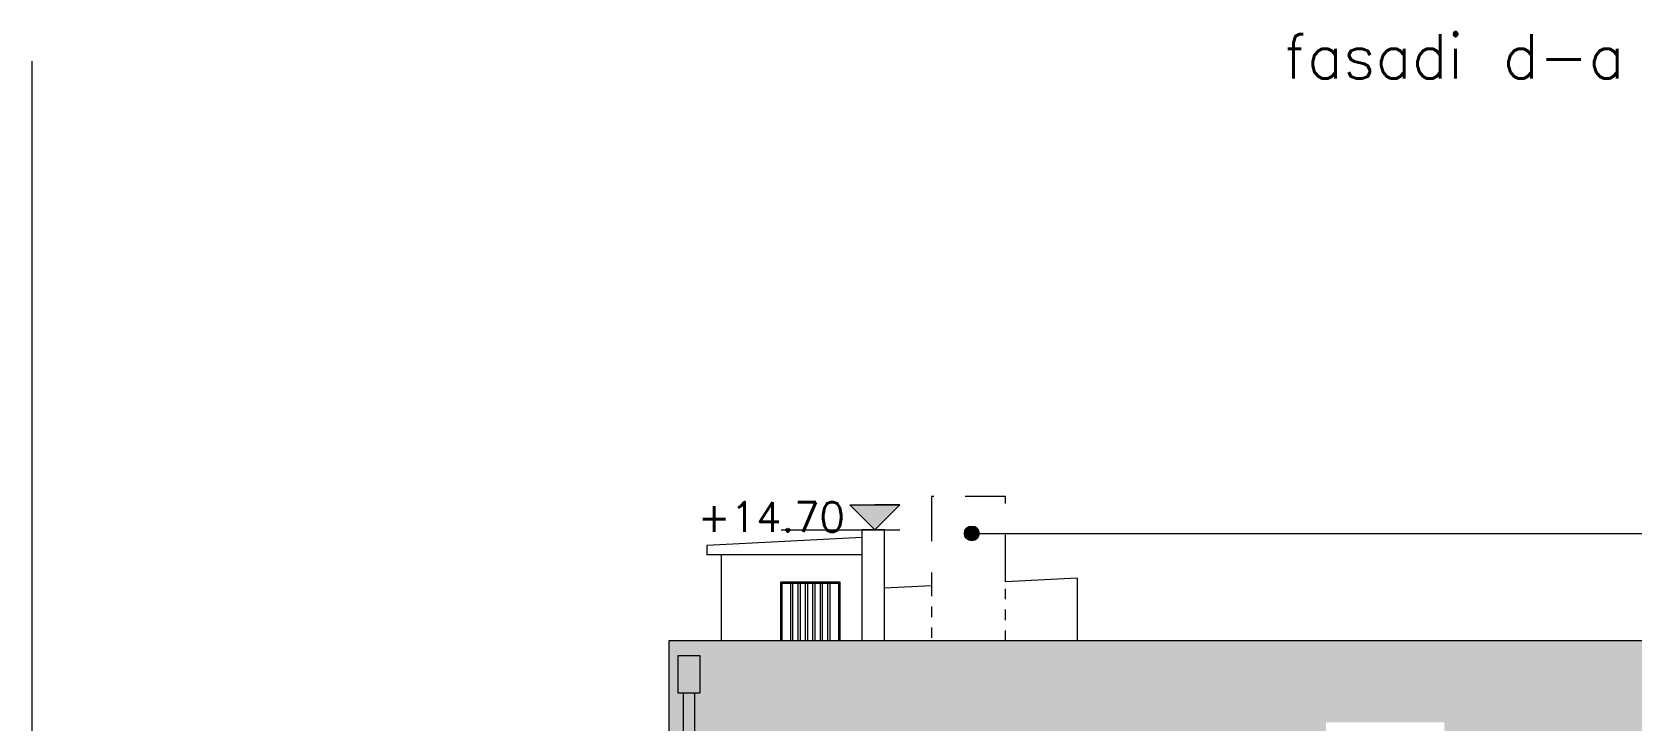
# Model space of a CAD drawing. Header units: millimetres. Extents: x 476244520 to 476657119, y 4620824743 to 4621446928.
# Drawn here: x 476544556 to 476566146, y 4621038097 to 4621047393 of the extents above; entities that cross this region are included whole.
import ezdxf

# ---------------------------------------------------------------- set-up
doc = ezdxf.new("R2010")
doc.units = ezdxf.units.MM
doc.header["$MEASUREMENT"] = 0
doc.linetypes.add('Long Dashed', pattern=[1058.333302, 634.99999, -423.333311])
doc.linetypes.add('Small Dashed', pattern=[282.222222, 141.111111, -141.111111])
for name, color, linetype, lineweight in [('0_Pen_No__1_Pen_No__250', 7, 'Continuous', 0), ('0_Pen_No__250_Pen_No__142', 142, 'Continuous', 0), ('0_Pen_No__7_Pen_No__7', 7, 'Continuous', 0), ('Annotation - Text_Pen_No__7_Pen_No__7_Pen_No__4', 7, 'Continuous', 0), ('New_2D Drafting - General_Pen_No__1_Pen_No__253', 252, 'Continuous', 0), ('New_2D Drafting - General_Pen_No__1_Pen_No__4', 7, 'Continuous', 0), ('New_2D Drafting - General_Pen_No__30_Pen_No__9_Pen_No__9_Pen_No__255', 255, 'Continuous', 0), ('New_2D Drafting - General_Pen_No__30_Pen_No__9_Pen_No__9_Pen_No__7', 7, 'Continuous', 0), ('New_shenobebi_Pen_No__7', 7, 'Continuous', 0), ('New_Structural - Bearing_Pen_No__1', 1, 'Continuous', 0), ('New_Structural - Bearing_Pen_No__7', 7, 'Continuous', 0), ('zoma_Pen_No__142', 142, 'Continuous', 0), ('zoma_Pen_No__1_Pen_No__142', 142, 'Continuous', 0), ('zoma_Pen_No__5_Pen_No__142', 142, 'Continuous', 0)]:
    doc.layers.add(name, color=color, linetype=linetype, lineweight=lineweight)
doc.layers.add('New_2D Drafting - General_Pen_No__30_Pen_No__9_Pen_No__9_Pen_No__254', color=7, linetype='Continuous', lineweight=0, true_color=0xcccccc)
doc.layers.add('zoma', color=7, linetype='Continuous')
doc.layers.add('zoma_Pen_No__5', color=7, linetype='Continuous')
doc.styles.add('GENERATED_STYLE_2', font='arial.ttf')
doc.dimstyles.new('GENERATED_STYLE__1', dxfattribs={"dimtxt": 200, "dimasz": 64.421331, "dimexe": 0.18, "dimexo": 3, "dimgap": 0.09, "dimtad": 1, "dimtih": 1, "dimtoh": 1, "dimlfac": 0.001, "dimzin": 0, "dimdsep": 46, "dimtxsty": 'GENERATED_STYLE_2', "dimblk": 'ARROWHEAD_2', "dimblk1": 'ARROWHEAD_2', "dimblk2": 'ARROWHEAD_2', "dimcen": 0.09, "dimclrd": 142, "dimclre": 142, "dimclrt": 142, "dimadec": 0, "dimazin": 0, "dimtfac": 1, "dimtdec": 4, "dimtmove": 0, "dimatfit": 3, "dimfxl": 1, "dimtolj": 1, "dimtzin": 0, "dimarcsym": 0})

# ---------------------------------------------------------------- blocks, each defined once
blk = doc.blocks.new('*D9', base_point=(476844527, 4621385791))
at = {"layer": 'zoma_Pen_No__142', "color": 142, "linetype": 'Continuous', "lineweight": 0, "transparency": 16777216}
for p, q in [((476564001, 4621021874), (476564050, 4621021959)), ((476564026, 4621021980), (476564026, 4621021853)), ((476570525, 4621021917), (476564026, 4621021917)), ((476570501, 4621021874), (476570550, 4621021959)), ((476570525, 4621021980), (476570525, 4621021853))]:
    blk.add_line(p, q, dxfattribs=at)
at = {"layer": 'zoma_Pen_No__142', "color": 142, "lineweight": 0, "transparency": 16777216, "char_height": 200, "attachment_point": 7, "style": 'GENERATED_STYLE_2'}
for s, insert in [('\\A1;{\\pql;\\fArial CYR|b0|i0|c204|p34;0.40}', (476564050, 4621021957)), ('\\A1;{\\pql;\\fArial CYR|b0|i0|c204|p34;6.50}', (476567009, 4621021957))]:
    blk.add_mtext(s, dxfattribs=dict(at, insert=insert))
blk = doc.blocks.new('ARROWHEAD_2')
at = {"color": 0, "linetype": 'Continuous', "lineweight": 0}
for p, q in [((0, 0), (-1, 0)), ((-0.38, -0.66), (0.38, 0.66))]:
    blk.add_line(p, q, dxfattribs=at)
blk = doc.blocks.new('*D10', base_point=(476844527, 4621385791))
at = {"layer": 'zoma_Pen_No__142', "color": 142, "linetype": 'Continuous', "lineweight": 0, "transparency": 16777216}
for p, q in [((476563602, 4621021874), (476563651, 4621021959)), ((476563626, 4621021980), (476563626, 4621021853)), ((476564026, 4621021917), (476563626, 4621021917)), ((476564001, 4621021874), (476564050, 4621021959)), ((476564026, 4621021980), (476564026, 4621021853))]:
    blk.add_line(p, q, dxfattribs=at)
blk = doc.blocks.new('Line_4', base_point=(476557245, 4621040618))
at = {"layer": 'zoma_Pen_No__5_Pen_No__142', "linetype": 'Continuous', "lineweight": 0}
blk.add_hatch(color=142, dxfattribs=at).paths.add_polyline_path([(476557145, 4621040618), (476557153, 4621040580), (476557175, 4621040548), (476557207, 4621040526), (476557245, 4621040518), (476557284, 4621040526), (476557316, 4621040548), (476557338, 4621040580), (476557345, 4621040618), (476557338, 4621040657), (476557316, 4621040689), (476557284, 4621040711), (476557245, 4621040718), (476557207, 4621040711), (476557175, 4621040689), (476557153, 4621040657)])
at = {"layer": 'zoma_Pen_No__5_Pen_No__142', "color": 142, "linetype": 'Continuous', "lineweight": 0}
blk.add_line((476557345, 4621040618), (476583532, 4621040618), dxfattribs=at)
blk.add_circle((476557245, 4621040618), 100, dxfattribs=at)

msp = doc.modelspace()

# ---------------------------------------------------------------- hatches: boundary and pattern name
at = {"layer": '0_Pen_No__250_Pen_No__142', "linetype": 'Continuous', "lineweight": 0}
msp.add_hatch(color=142, dxfattribs=at).paths.add_polyline_path([(476555934.357, 4621040665.575), (476555596.663, 4621041003.104), (476556271.885, 4621041003.269)])
at = {"layer": 'New_2D Drafting - General_Pen_No__30_Pen_No__9_Pen_No__9_Pen_No__254', "linetype": 'Continuous', "lineweight": 0, "true_color": 0xcccccc}
h = msp.add_hatch(dxfattribs=at)
h.set_pattern_fill('BRICK___RUNNING_BOND', color=254, style=0, pattern_type=2)
h.set_pattern_definition([(180, (476560325.686, 4621034175.24), (0, 66.64), []), (90, (476560325.69, 4621034175.24), (244.8, 0), [66.64, -66.64]), (90, (476560203.29, 4621034241.88), (244.8, 0), [66.64, -66.64])])
h.paths.add_polyline_path([(476553155.334, 4621038706.026), (476553155.326, 4621028596.024), (476553225.73, 4621028596.024), (476553225.73, 4621025966.681), (476553230.285, 4621025966.024), (476570925.391, 4621025966.024), (476570995.391, 4621025966.024), (476570995.391, 4621029166.014), (476570995.391, 4621039165.621), (476553155.334, 4621039165.617)])
h.paths.add_polyline_path([(476562025.094, 4621031666.024), (476563625.528, 4621031666.024), (476563625.528, 4621030066.024), (476562025.094, 4621030066.024)], flags=0)
h.paths.add_polyline_path([(476562025.527, 4621036466.024), (476563625.527, 4621036466.024), (476563625.527, 4621038066.024), (476562025.527, 4621038066.024)], flags=0)
h.paths.add_polyline_path([(476563625.961, 4621033266.024), (476562025.527, 4621033266.024), (476562025.527, 4621034866.024), (476563625.961, 4621034866.024)], flags=0)
h.paths.add_polyline_path([(476563625.528, 4621026866.024), (476563625.528, 4621028466.024), (476562025.527, 4621028466.024), (476562025.527, 4621026866.024)], flags=0)
at = {"layer": 'New_2D Drafting - General_Pen_No__30_Pen_No__9_Pen_No__9_Pen_No__255', "linetype": 'Continuous', "lineweight": 0}
for points in [[(476553275.685, 4621038466.05), (476553575.685, 4621038466.05), (476553575.685, 4621038966.05), (476553275.685, 4621038966.05)], [(476553500.685, 4621025927.057), (476553350.685, 4621025948.674), (476553350.685, 4621038466.05), (476553500.685, 4621038466.05)]]:
    msp.add_hatch(color=255, dxfattribs=at).paths.add_polyline_path(points)

# ---------------------------------------------------------------- linework, layer by layer
at = {"layer": '0_Pen_No__1_Pen_No__250', "color": 7, "linetype": 'Continuous', "lineweight": 0, "flags": 128}
for points in [[(476555934.357, 4621040665.575), (476555596.663, 4621041003.104), (476555934.274, 4621041003.186)], [(476555934.357, 4621040665.575), (476556271.885, 4621041003.269), (476555934.274, 4621041003.186)], [(476554671.968, 4621040665.267), (476556271.968, 4621040665.658)]]:
    msp.add_lwpolyline(points, dxfattribs=at)
at = {"layer": '0_Pen_No__250_Pen_No__142', "color": 142, "linetype": 'Continuous', "lineweight": 0, "flags": 128}
msp.add_lwpolyline([(476555934.357, 4621040665.575), (476555596.663, 4621041003.104), (476556271.885, 4621041003.269)], close=True, dxfattribs=at)
at = {"layer": '0_Pen_No__7_Pen_No__7', "color": 7, "linetype": 'Continuous', "lineweight": 0}
for p, q in [((476555765.723, 4621040564.328), (476553665.723, 4621040453.727)), ((476553665.723, 4621040453.727), (476553665.723, 4621040327.59)), ((476555765.723, 4621040327.59), (476553665.723, 4621040327.59)), ((476558665.675, 4621040015.51), (476557698.861, 4621039964.591)), ((476558665.675, 4621040015.51), (476558665.675, 4621039165.618)), ((476556698.861, 4621039911.923), (476556065.732, 4621039878.578))]:
    msp.add_line(p, q, dxfattribs=at)
at = {"layer": 'New_2D Drafting - General_Pen_No__1_Pen_No__253', "color": 252, "linetype": 'Long Dashed', "lineweight": 0, "flags": 128}
msp.add_lwpolyline([(476557698.861, 4621039964.591), (476557698.861, 4621041115.506), (476556698.861, 4621041115.506), (476556698.861, 4621039911.923)], dxfattribs=at)
at = {"layer": 'New_2D Drafting - General_Pen_No__1_Pen_No__4', "color": 7, "linetype": 'Small Dashed', "lineweight": 0, "flags": 128}
for points in [[(476556698.861, 4621039911.923), (476556698.861, 4621039165.618)], [(476557698.861, 4621039165.618), (476557698.861, 4621039964.591)]]:
    msp.add_lwpolyline(points, dxfattribs=at)
at = {"layer": 'New_2D Drafting - General_Pen_No__30_Pen_No__9_Pen_No__9_Pen_No__7', "color": 7, "linetype": 'Continuous', "lineweight": 0, "flags": 128}
for points in [[(476553155.334, 4621038706.026), (476553155.326, 4621028596.024), (476553225.73, 4621028596.024), (476553225.73, 4621025966.681), (476553230.285, 4621025966.024), (476570925.391, 4621025966.024), (476570995.391, 4621025966.024), (476570995.391, 4621029166.014), (476570995.391, 4621039165.621), (476553155.334, 4621039165.617)], [(476553275.685, 4621038466.05), (476553575.685, 4621038466.05), (476553575.685, 4621038966.05), (476553275.685, 4621038966.05)], [(476553500.685, 4621025927.057), (476553350.685, 4621025948.674), (476553350.685, 4621038466.05), (476553500.685, 4621038466.05)]]:
    msp.add_lwpolyline(points, close=True, dxfattribs=at)
at = {"layer": 'New_shenobebi_Pen_No__7', "color": 7, "linetype": 'Continuous', "lineweight": 0}
for p, q in [((476554800.723, 4621039165.618), (476554800.723, 4621039945.476)), ((476554830.723, 4621039165.618), (476554830.723, 4621039945.476)), ((476554900.723, 4621039165.618), (476554900.723, 4621039945.476)), ((476554930.723, 4621039165.618), (476554930.723, 4621039945.476)), ((476555000.723, 4621039165.618), (476555000.723, 4621039945.476)), ((476555030.723, 4621039165.618), (476555030.723, 4621039945.476)), ((476555100.723, 4621039165.618), (476555100.723, 4621039945.476)), ((476555130.723, 4621039165.618), (476555130.723, 4621039945.476)), ((476555200.723, 4621039165.618), (476555200.723, 4621039945.476)), ((476555230.723, 4621039165.618), (476555230.723, 4621039945.476)), ((476555300.723, 4621039165.618), (476555300.723, 4621039945.476)), ((476555330.723, 4621039165.618), (476555330.723, 4621039945.476))]:
    msp.add_line(p, q, dxfattribs=at)
for points in [[(476554665.723, 4621039165.618), (476554665.723, 4621039965.476), (476555465.723, 4621039965.476), (476555465.723, 4621039165.618)], [(476554685.723, 4621039165.618), (476554685.723, 4621039945.476), (476555445.723, 4621039945.476), (476555445.723, 4621039165.618)]]:
    msp.add_lwpolyline(points, dxfattribs=at)
at = {"layer": 'New_Structural - Bearing_Pen_No__1', "color": 1, "linetype": 'Continuous', "lineweight": 0}
msp.add_line((476544556.394, 4621046996.649), (476544556.394, 4621020265.322), dxfattribs=at)
at = {"layer": 'New_Structural - Bearing_Pen_No__7', "color": 7, "linetype": 'Continuous', "lineweight": 0}
for p, q in [((476555765.723, 4621039165.677), (476555765.723, 4621040665.534)), ((476556065.723, 4621040665.476), (476555765.723, 4621040665.476)), ((476556065.723, 4621039165.618), (476556065.723, 4621040665.476)), ((476553865.723, 4621039165.618), (476553865.723, 4621040327.59))]:
    msp.add_line(p, q, dxfattribs=at)

# ---------------------------------------------------------------- block references
at = {"layer": 'zoma_Pen_No__5', "color": 142, "linetype": 'Continuous', "lineweight": 0}
msp.add_blockref('Line_4', (476557245.383, 4621040618.365), dxfattribs=at)

# ---------------------------------------------------------------- texts
at = {"layer": 'Annotation - Text_Pen_No__7_Pen_No__7_Pen_No__4', "color": 7, "linetype": 'Continuous', "lineweight": 0, "insert": (476566059.718, 4621047364.572), "char_height": 600, "attachment_point": 3}
msp.add_mtext('\\A1;{\\pqr;\\Ftxt.shx;fasadi \\Ftxt.shx;d\\Ftxt.shx;-\\Ftxt.shx;a}', dxfattribs=at)
at = {"layer": 'zoma_Pen_No__1_Pen_No__142', "color": 142, "linetype": 'Continuous', "lineweight": 0, "insert": (476555532.054, 4621040641.832), "char_height": 400, "attachment_point": 9, "rotation": 0.0139872}
msp.add_mtext('\\A1;{\\pqr;\\Ftxt.shx;+1\\Ftxt.shx;4\\Ftxt.shx;.\\Ftxt.shx;70}', dxfattribs=at)

# ---------------------------------------------------------------- dimensions: what is measured, and where the dimension line sits
at = {"layer": 'zoma', "color": 142, "linetype": 'Continuous', "lineweight": 0}
for base, p1, p2, picture, middle in [((476563626.233, 4621021916.552), (476564025.528, 4621046074.947), (476563626.233, 4621022226.391), '*D10', (476564309.79, 4621022056.552)), ((476564025.528, 4621021916.552), (476570525.402, 4621046074.947), (476564025.528, 4621046074.947), '*D9', (476567269.172, 4621022056.552))]:
    dim = msp.add_linear_dim(base=base, p1=p1, p2=p2, angle=180, dimstyle='GENERATED_STYLE__1', dxfattribs=at)
    dim.commit()
    dim.dimension.update_dxf_attribs({"geometry": picture, "text_midpoint": middle, "dimtype": 160})

doc.saveas('drawing.dxf')
